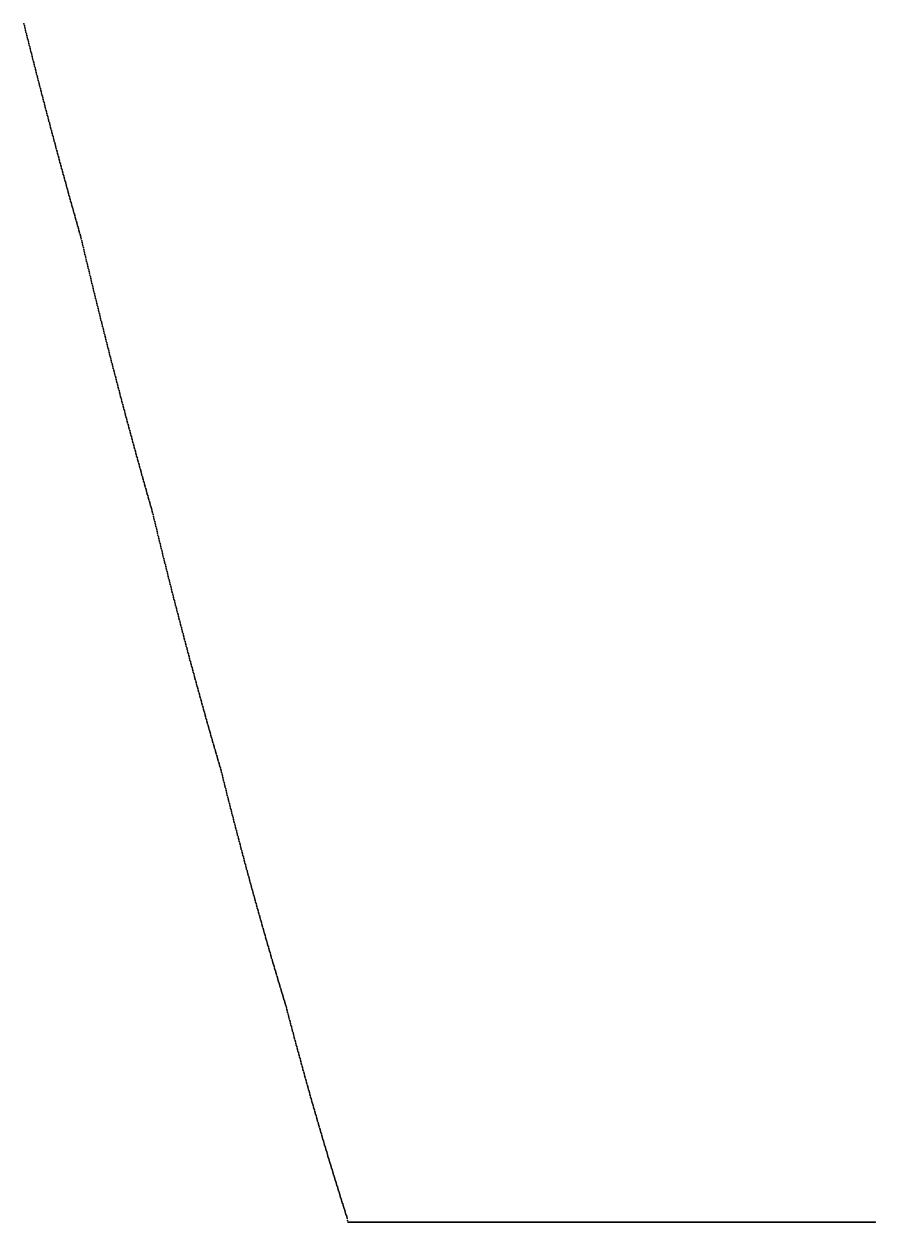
# Model space of a CAD drawing. Header units: metres. Extents: x 0 to 360, y 49 to 117.
# Drawn here: x 290.8 to 315, y 49.08 to 83.14 of the extents above; entities that cross this region are included whole.
import ezdxf

# ---------------------------------------------------------------- set-up
doc = ezdxf.new("R2010")
doc.units = ezdxf.units.M

msp = doc.modelspace()

# ---------------------------------------------------------------- linework, layer by layer
for p in [(290.795, 83.142), (290.807, 83.096), (290.818, 83.049), (290.83, 83.002), (290.842, 82.956), (290.853, 82.909), (290.865, 82.862), (290.877, 82.816), (290.888, 82.77), (290.9, 82.723), (290.912, 82.677), (290.923, 82.631), (290.935, 82.584), (290.947, 82.538), (290.958, 82.492), (290.97, 82.446), (290.981, 82.4), (290.993, 82.354), (291.005, 82.308), (291.016, 82.262), (291.028, 82.216), (291.04, 82.17), (291.051, 82.125), (291.063, 82.079), (291.075, 82.033), (291.086, 81.988), (291.098, 81.942), (291.11, 81.897), (291.121, 81.851), (291.133, 81.806), (291.144, 81.76), (291.156, 81.715), (291.168, 81.67), (291.179, 81.625), (291.191, 81.579), (291.203, 81.534), (291.214, 81.489), (291.226, 81.444), (291.238, 81.399), (291.249, 81.354), (291.261, 81.309), (291.273, 81.264), (291.284, 81.219), (291.296, 81.175), (291.308, 81.13), (291.319, 81.085), (291.331, 81.041), (291.342, 80.996), (291.354, 80.951), (291.366, 80.907), (291.377, 80.862), (291.389, 80.818), (291.401, 80.774), (291.412, 80.729), (291.424, 80.685), (291.436, 80.641), (291.447, 80.597), (291.459, 80.552), (291.471, 80.508), (291.482, 80.464), (291.494, 80.42), (291.506, 80.376), (291.517, 80.332), (291.529, 80.289), (291.54, 80.245), (291.552, 80.201), (291.564, 80.157), (291.575, 80.113), (291.587, 80.07), (291.599, 80.026), (291.61, 79.983), (291.622, 79.939), (291.634, 79.896), (291.645, 79.852), (291.657, 79.809), (291.669, 79.765), (291.68, 79.722), (291.692, 79.679), (291.704, 79.636), (291.715, 79.592), (291.727, 79.549), (291.739, 79.506), (291.75, 79.463), (291.762, 79.42), (291.773, 79.377), (291.785, 79.334), (291.797, 79.291), (291.808, 79.249), (291.82, 79.206), (291.832, 79.163), (291.843, 79.12), (291.855, 79.078), (291.867, 79.035), (291.878, 78.992), (291.89, 78.95), (291.902, 78.907), (291.913, 78.865), (291.925, 78.823), (291.937, 78.78), (291.948, 78.738), (291.96, 78.696), (291.972, 78.653), (291.983, 78.611), (291.995, 78.569), (292.007, 78.527), (292.018, 78.485), (292.03, 78.443), (292.041, 78.401), (292.053, 78.359), (292.065, 78.317), (292.076, 78.275), (292.088, 78.233), (292.1, 78.191), (292.111, 78.15), (292.123, 78.108), (292.135, 78.066), (292.146, 78.025), (292.158, 77.983), (292.17, 77.942), (292.181, 77.9), (292.193, 77.859), (292.205, 77.817), (292.216, 77.776), (292.228, 77.735), (292.24, 77.693), (292.251, 77.652), (292.263, 77.611), (292.275, 77.57), (292.286, 77.529), (292.298, 77.487), (292.31, 77.446), (292.321, 77.405), (292.333, 77.364), (292.344, 77.323), (292.356, 77.283), (292.368, 77.242), (292.379, 77.201), (292.391, 77.16), (292.403, 77.121), (292.414, 77.077), (292.426, 77.028), (292.438, 76.978), (292.449, 76.929), (292.461, 76.88), (292.473, 76.831), (292.484, 76.782), (292.496, 76.733), (292.508, 76.684), (292.519, 76.635), (292.531, 76.586), (292.543, 76.537), (292.554, 76.488), (292.566, 76.44), (292.578, 76.391), (292.589, 76.342), (292.601, 76.294), (292.613, 76.245), (292.624, 76.197), (292.636, 76.148), (292.648, 76.1), (292.659, 76.052), (292.671, 76.004), (292.683, 75.956), (292.694, 75.908), (292.706, 75.859), (292.717, 75.812), (292.729, 75.764), (292.741, 75.716), (292.752, 75.668), (292.764, 75.62), (292.776, 75.572), (292.787, 75.525), (292.799, 75.477), (292.811, 75.43), (292.822, 75.382), (292.834, 75.335), (292.846, 75.287), (292.857, 75.24), (292.869, 75.193), (292.881, 75.146), (292.892, 75.099), (292.904, 75.052), (292.916, 75.004), (292.927, 74.958), (292.939, 74.911), (292.951, 74.864), (292.962, 74.817), (292.974, 74.77), (292.986, 74.723), (292.997, 74.677), (293.009, 74.63), (293.021, 74.584), (293.032, 74.537), (293.044, 74.491), (293.056, 74.444), (293.067, 74.398), (293.079, 74.352), (293.091, 74.305), (293.102, 74.259), (293.114, 74.213), (293.126, 74.167), (293.137, 74.121), (293.149, 74.075), (293.161, 74.029), (293.172, 73.983), (293.184, 73.938), (293.196, 73.892), (293.207, 73.846), (293.219, 73.8), (293.231, 73.755), (293.242, 73.709), (293.254, 73.664), (293.265, 73.618), (293.277, 73.573), (293.289, 73.528), (293.3, 73.482), (293.312, 73.437), (293.324, 73.392), (293.335, 73.347), (293.347, 73.302), (293.359, 73.257), (293.37, 73.212), (293.382, 73.167), (293.394, 73.122), (293.405, 73.077), (293.417, 73.032), (293.429, 72.988), (293.44, 72.943), (293.452, 72.898), (293.464, 72.854), (293.475, 72.809), (293.487, 72.765), (293.499, 72.72), (293.51, 72.676), (293.522, 72.632), (293.534, 72.587), (293.545, 72.543), (293.557, 72.499), (293.569, 72.455), (293.58, 72.411), (293.592, 72.367), (293.604, 72.323), (293.615, 72.279), (293.627, 72.235), (293.639, 72.191), (293.65, 72.147), (293.662, 72.104), (293.674, 72.06), (293.685, 72.016), (293.697, 71.973), (293.709, 71.929), (293.72, 71.886), (293.732, 71.842), (293.744, 71.799), (293.755, 71.756), (293.767, 71.712), (293.779, 71.669), (293.79, 71.626), (293.802, 71.583), (293.814, 71.54), (293.825, 71.497), (293.837, 71.454), (293.849, 71.411), (293.86, 71.368), (293.872, 71.325), (293.884, 71.282), (293.895, 71.239), (293.907, 71.197), (293.919, 71.154), (293.93, 71.111), (293.942, 71.069), (293.954, 71.026), (293.965, 70.984), (293.977, 70.942), (293.989, 70.899), (294, 70.857), (294.012, 70.815), (294.024, 70.772), (294.035, 70.73), (294.047, 70.688), (294.059, 70.646), (294.07, 70.604), (294.082, 70.562), (294.094, 70.52), (294.105, 70.478), (294.117, 70.436), (294.129, 70.394), (294.14, 70.352), (294.152, 70.311), (294.164, 70.269), (294.175, 70.227), (294.187, 70.186), (294.199, 70.144), (294.21, 70.103), (294.222, 70.061), (294.234, 70.02), (294.245, 69.979), (294.257, 69.937), (294.269, 69.896), (294.28, 69.855), (294.292, 69.814), (294.304, 69.772), (294.315, 69.731), (294.327, 69.69), (294.339, 69.649), (294.35, 69.608), (294.362, 69.567), (294.374, 69.526), (294.385, 69.486), (294.397, 69.445), (294.409, 69.404), (294.42, 69.363), (294.432, 69.323), (294.444, 69.284), (294.455, 69.238), (294.467, 69.19), (294.479, 69.141), (294.49, 69.093), (294.502, 69.044), (294.514, 68.996), (294.525, 68.947), (294.537, 68.899), (294.549, 68.851), (294.56, 68.803), (294.572, 68.755), (294.584, 68.707), (294.595, 68.659), (294.607, 68.611), (294.619, 68.563), (294.63, 68.515), (294.642, 68.468), (294.654, 68.42), (294.665, 68.373), (294.677, 68.325), (294.689, 68.278), (294.7, 68.23), (294.712, 68.183), (294.724, 68.136), (294.735, 68.088), (294.747, 68.041), (294.759, 67.994), (294.77, 67.947), (294.782, 67.9), (294.794, 67.853), (294.805, 67.806), (294.817, 67.76), (294.829, 67.713), (294.84, 67.666), (294.852, 67.62), (294.864, 67.573), (294.875, 67.527), (294.887, 67.48), (294.899, 67.434), (294.91, 67.387), (294.922, 67.341), (294.934, 67.295), (294.945, 67.249), (294.957, 67.203), (294.969, 67.157), (294.98, 67.111), (294.992, 67.065), (295.004, 67.019), (295.015, 66.973), (295.027, 66.928), (295.039, 66.882), (295.05, 66.836), (295.062, 66.791), (295.074, 66.745), (295.085, 66.7), (295.097, 66.654), (295.109, 66.609), (295.12, 66.564), (295.132, 66.518), (295.144, 66.473), (295.155, 66.428), (295.167, 66.383), (295.179, 66.338), (295.19, 66.293), (295.202, 66.248), (295.214, 66.204), (295.225, 66.159), (295.237, 66.114), (295.249, 66.069), (295.26, 66.025), (295.272, 65.98), (295.284, 65.936), (295.295, 65.891), (295.307, 65.847), (295.319, 65.803), (295.33, 65.758), (295.342, 65.714), (295.354, 65.67), (295.365, 65.626), (295.377, 65.582), (295.389, 65.538), (295.4, 65.494), (295.412, 65.45), (295.424, 65.406), (295.435, 65.362), (295.447, 65.319), (295.459, 65.275), (295.471, 65.231), (295.482, 65.188), (295.494, 65.144), (295.506, 65.101), (295.517, 65.057), (295.529, 65.014), (295.541, 64.971), (295.552, 64.927), (295.564, 64.884), (295.576, 64.841), (295.587, 64.798), (295.599, 64.755), (295.611, 64.712), (295.622, 64.669), (295.634, 64.626), (295.646, 64.583), (295.657, 64.541), (295.669, 64.498), (295.681, 64.455), (295.692, 64.413), (295.704, 64.37), (295.716, 64.327), (295.727, 64.285), (295.739, 64.243), (295.751, 64.2), (295.762, 64.158), (295.774, 64.116), (295.786, 64.073), (295.797, 64.031), (295.809, 63.989), (295.821, 63.947), (295.832, 63.905), (295.844, 63.863), (295.856, 63.821), (295.867, 63.779), (295.879, 63.738), (295.891, 63.696), (295.902, 63.654), (295.914, 63.613), (295.926, 63.571), (295.937, 63.529), (295.949, 63.488), (295.961, 63.446), (295.972, 63.405), (295.984, 63.364), (295.996, 63.322), (296.007, 63.281), (296.019, 63.24), (296.031, 63.199), (296.042, 63.158), (296.054, 63.117), (296.066, 63.076), (296.077, 63.035), (296.089, 62.994), (296.101, 62.953), (296.112, 62.912), (296.124, 62.871), (296.136, 62.831), (296.147, 62.79), (296.159, 62.75), (296.171, 62.709), (296.182, 62.668), (296.194, 62.628), (296.206, 62.588), (296.218, 62.547), (296.229, 62.507), (296.241, 62.467), (296.253, 62.426), (296.264, 62.386), (296.276, 62.346), (296.288, 62.306), (296.299, 62.266), (296.311, 62.226), (296.323, 62.186), (296.334, 62.146), (296.346, 62.106), (296.358, 62.067), (296.369, 62.027), (296.381, 61.987), (296.393, 61.948), (296.404, 61.904), (296.416, 61.857), (296.428, 61.81), (296.439, 61.763), (296.451, 61.716), (296.463, 61.669), (296.474, 61.623), (296.486, 61.576), (296.498, 61.53), (296.509, 61.483), (296.521, 61.437), (296.533, 61.39), (296.544, 61.344), (296.556, 61.298), (296.568, 61.252), (296.579, 61.206), (296.591, 61.16), (296.603, 61.114), (296.614, 61.068), (296.626, 61.022), (296.638, 60.976), (296.649, 60.93), (296.661, 60.885), (296.673, 60.839), (296.684, 60.794), (296.696, 60.748), (296.708, 60.703), (296.719, 60.657), (296.731, 60.612), (296.743, 60.567), (296.754, 60.522), (296.766, 60.477), (296.778, 60.432), (296.789, 60.387), (296.801, 60.342), (296.813, 60.297), (296.824, 60.252), (296.836, 60.207), (296.848, 60.163), (296.86, 60.118), (296.871, 60.074), (296.883, 60.029), (296.895, 59.985), (296.906, 59.94), (296.918, 59.896), (296.93, 59.852), (296.941, 59.808), (296.953, 59.763), (296.965, 59.719), (296.976, 59.675), (296.988, 59.631), (297, 59.588), (297.011, 59.544), (297.023, 59.5), (297.035, 59.456), (297.046, 59.413), (297.058, 59.369), (297.07, 59.325), (297.081, 59.282), (297.093, 59.239), (297.105, 59.195), (297.116, 59.152), (297.128, 59.109), (297.14, 59.065), (297.151, 59.022), (297.163, 58.979), (297.175, 58.936), (297.186, 58.893), (297.198, 58.85), (297.21, 58.808), (297.221, 58.765), (297.233, 58.722), (297.245, 58.679), (297.256, 58.637), (297.268, 58.594), (297.28, 58.552), (297.291, 58.509), (297.303, 58.467), (297.315, 58.424), (297.326, 58.382), (297.338, 58.34), (297.35, 58.298), (297.361, 58.256), (297.373, 58.214), (297.385, 58.172), (297.397, 58.13), (297.408, 58.088), (297.42, 58.046), (297.432, 58.004), (297.443, 57.963), (297.455, 57.921), (297.467, 57.879), (297.478, 57.838), (297.49, 57.796), (297.502, 57.755), (297.513, 57.713), (297.525, 57.672), (297.537, 57.631), (297.548, 57.589), (297.56, 57.548), (297.572, 57.507), (297.583, 57.466), (297.595, 57.425), (297.607, 57.384), (297.618, 57.343), (297.63, 57.302), (297.642, 57.262), (297.653, 57.221), (297.665, 57.18), (297.677, 57.139), (297.688, 57.099), (297.7, 57.058), (297.712, 57.018), (297.723, 56.977), (297.735, 56.937), (297.747, 56.897), (297.758, 56.856), (297.77, 56.816), (297.782, 56.776), (297.793, 56.736), (297.805, 56.696), (297.817, 56.656), (297.828, 56.616), (297.84, 56.576), (297.852, 56.536), (297.863, 56.496), (297.875, 56.457), (297.887, 56.417), (297.899, 56.377), (297.91, 56.338), (297.922, 56.298), (297.934, 56.259), (297.945, 56.219), (297.957, 56.18), (297.969, 56.14), (297.98, 56.101), (297.992, 56.062), (298.004, 56.023), (298.015, 55.984), (298.027, 55.944), (298.039, 55.905), (298.05, 55.866), (298.062, 55.827), (298.074, 55.789), (298.085, 55.75), (298.097, 55.711), (298.109, 55.672), (298.12, 55.633), (298.132, 55.595), (298.144, 55.556), (298.155, 55.518), (298.167, 55.479), (298.179, 55.441), (298.19, 55.402), (298.202, 55.364), (298.214, 55.326), (298.225, 55.287), (298.237, 55.249), (298.249, 55.21), (298.26, 55.166), (298.272, 55.122), (298.284, 55.077), (298.295, 55.032), (298.307, 54.988), (298.319, 54.943), (298.33, 54.899), (298.342, 54.854), (298.354, 54.81), (298.365, 54.766), (298.377, 54.721), (298.389, 54.677), (298.401, 54.633), (298.412, 54.589), (298.424, 54.545), (298.436, 54.501), (298.447, 54.457), (298.459, 54.414), (298.471, 54.37), (298.482, 54.326), (298.494, 54.283), (298.506, 54.239), (298.517, 54.196), (298.529, 54.152), (298.541, 54.109), (298.552, 54.066), (298.564, 54.023), (298.576, 53.979), (298.587, 53.936), (298.599, 53.893), (298.611, 53.85), (298.622, 53.808), (298.634, 53.765), (298.646, 53.722), (298.657, 53.679), (298.669, 53.637), (298.681, 53.594), (298.692, 53.552), (298.704, 53.509), (298.716, 53.467), (298.727, 53.424), (298.739, 53.382), (298.751, 53.34), (298.762, 53.298), (298.774, 53.256), (298.786, 53.214), (298.797, 53.172), (298.809, 53.13), (298.821, 53.088), (298.832, 53.046), (298.844, 53.004), (298.856, 52.963), (298.868, 52.921), (298.879, 52.88), (298.891, 52.838), (298.903, 52.797), (298.914, 52.755), (298.926, 52.714), (298.938, 52.673), (298.949, 52.631), (298.961, 52.59), (298.973, 52.549), (298.984, 52.508), (298.996, 52.467), (299.008, 52.426), (299.019, 52.385), (299.031, 52.345), (299.043, 52.304), (299.054, 52.263), (299.066, 52.223), (299.078, 52.182), (299.089, 52.142), (299.101, 52.101), (299.113, 52.061), (299.124, 52.02), (299.136, 51.98), (299.148, 51.94), (299.159, 51.9), (299.171, 51.86), (299.183, 51.82), (299.194, 51.78), (299.206, 51.74), (299.218, 51.7), (299.229, 51.66), (299.241, 51.62), (299.253, 51.58), (299.264, 51.541), (299.276, 51.501), (299.288, 51.462), (299.299, 51.422), (299.311, 51.383), (299.323, 51.343), (299.335, 51.304), (299.346, 51.265), (299.358, 51.225), (299.37, 51.186), (299.381, 51.147), (299.393, 51.108), (299.405, 51.069), (299.416, 51.03), (299.428, 50.991), (299.44, 50.952), (299.451, 50.914), (299.463, 50.875), (299.475, 50.836), (299.486, 50.798), (299.498, 50.759), (299.51, 50.72), (299.521, 50.682), (299.533, 50.644), (299.545, 50.605), (299.556, 50.567), (299.568, 50.529), (299.58, 50.49), (299.591, 50.452), (299.603, 50.414), (299.615, 50.376), (299.626, 50.338), (299.638, 50.3), (299.65, 50.262), (299.661, 50.224), (299.673, 50.187), (299.685, 50.149), (299.696, 50.111), (299.708, 50.074), (299.72, 50.036), (299.731, 49.998), (299.743, 49.961), (299.755, 49.924), (299.766, 49.886), (299.778, 49.849), (299.79, 49.812), (299.802, 49.774), (299.813, 49.737), (299.825, 49.7), (299.837, 49.663), (299.848, 49.626), (299.86, 49.589), (299.872, 49.552), (299.883, 49.515), (299.895, 49.478), (299.907, 49.442), (299.918, 49.405), (299.93, 49.368), (299.942, 49.332), (299.953, 49.295), (299.965, 49.259), (299.977, 49.222), (299.988, 49.186), (300, 49.119), (300.012, 49.076), (300.023, 49.076), (300.035, 49.076), (300.047, 49.076), (300.058, 49.076), (300.07, 49.076), (300.082, 49.076), (300.093, 49.076), (300.105, 49.076), (300.117, 49.076), (300.128, 49.076), (300.14, 49.076), (300.152, 49.076), (300.163, 49.076), (300.175, 49.076), (300.187, 49.076), (300.198, 49.076), (300.21, 49.076), (300.222, 49.076), (300.233, 49.076), (300.245, 49.076), (300.257, 49.076), (300.268, 49.076), (300.28, 49.076), (300.292, 49.076), (300.303, 49.076), (300.315, 49.076), (300.327, 49.076), (300.338, 49.076), (300.35, 49.076), (300.362, 49.076), (300.374, 49.076), (300.385, 49.076), (300.397, 49.076), (300.409, 49.076), (300.42, 49.076), (300.432, 49.076), (300.444, 49.076), (300.455, 49.076), (300.467, 49.076), (300.479, 49.076), (300.49, 49.076), (300.502, 49.076), (300.514, 49.076), (300.525, 49.076), (300.537, 49.076), (300.549, 49.076), (300.56, 49.076), (300.572, 49.076), (300.584, 49.076), (300.595, 49.076), (300.607, 49.076), (300.619, 49.076), (300.63, 49.076), (300.642, 49.076), (300.654, 49.076), (300.665, 49.076), (300.677, 49.076), (300.689, 49.076), (300.7, 49.076), (300.712, 49.076), (300.724, 49.076), (300.735, 49.076), (300.747, 49.076), (300.759, 49.076), (300.77, 49.076), (300.782, 49.076), (300.794, 49.076), (300.805, 49.076), (300.817, 49.076), (300.829, 49.076), (300.84, 49.076), (300.852, 49.076), (300.864, 49.076), (300.875, 49.076), (300.887, 49.076), (300.899, 49.076), (300.91, 49.076), (300.922, 49.076), (300.934, 49.076), (300.946, 49.076), (300.957, 49.076), (300.969, 49.076), (300.981, 49.076), (300.992, 49.076), (301.004, 49.076), (301.016, 49.076), (301.027, 49.076), (301.039, 49.076), (301.051, 49.076), (301.062, 49.076), (301.074, 49.076), (301.086, 49.076), (301.097, 49.076), (301.109, 49.076), (301.121, 49.076), (301.132, 49.076), (301.144, 49.076), (301.156, 49.076), (301.167, 49.076), (301.179, 49.076), (301.191, 49.076), (301.202, 49.076), (301.214, 49.076), (301.226, 49.076), (301.237, 49.076), (301.249, 49.076), (301.261, 49.076), (301.272, 49.076), (301.284, 49.076), (301.296, 49.076), (301.307, 49.076), (301.319, 49.076), (301.331, 49.076), (301.342, 49.076), (301.354, 49.076), (301.366, 49.076), (301.377, 49.076), (301.389, 49.076), (301.401, 49.076), (301.412, 49.076), (301.424, 49.076), (301.436, 49.076), (301.447, 49.076), (301.459, 49.076), (301.471, 49.076), (301.482, 49.076), (301.494, 49.076), (301.506, 49.076), (301.517, 49.076), (301.529, 49.076), (301.541, 49.076), (301.553, 49.076), (301.564, 49.076), (301.576, 49.076), (301.588, 49.076), (301.599, 49.076), (301.611, 49.076), (301.623, 49.076), (301.634, 49.076), (301.646, 49.076), (301.658, 49.076), (301.669, 49.076), (301.681, 49.076), (301.693, 49.076), (301.704, 49.076), (301.716, 49.076), (301.728, 49.076), (301.739, 49.076), (301.751, 49.076), (301.763, 49.076), (301.774, 49.076), (301.786, 49.076), (301.798, 49.076), (301.809, 49.076), (301.821, 49.076), (301.833, 49.076), (301.844, 49.076), (301.856, 49.076), (301.868, 49.076), (301.879, 49.076), (301.891, 49.076), (301.903, 49.076), (301.914, 49.076), (301.926, 49.076), (301.938, 49.076), (301.949, 49.076), (301.961, 49.076), (301.973, 49.076), (301.984, 49.076), (301.996, 49.076), (302.008, 49.076), (302.019, 49.076), (302.031, 49.076), (302.043, 49.076), (302.054, 49.076), (302.066, 49.076), (302.078, 49.076), (302.089, 49.076), (302.101, 49.076), (302.113, 49.076), (302.124, 49.076), (302.136, 49.076), (302.148, 49.076), (302.16, 49.076), (302.171, 49.076), (302.183, 49.076), (302.195, 49.076), (302.206, 49.076), (302.218, 49.076), (302.23, 49.076), (302.241, 49.076), (302.253, 49.076), (302.265, 49.076), (302.276, 49.076), (302.288, 49.076), (302.3, 49.076), (302.311, 49.076), (302.323, 49.076), (302.335, 49.076), (302.346, 49.076), (302.358, 49.076), (302.37, 49.076), (302.381, 49.076), (302.393, 49.076), (302.405, 49.076), (302.416, 49.076), (302.428, 49.076), (302.44, 49.076), (302.451, 49.076), (302.463, 49.076), (302.475, 49.076), (302.486, 49.076), (302.498, 49.076), (302.51, 49.076), (302.521, 49.076), (302.533, 49.076), (302.545, 49.076), (302.556, 49.076), (302.568, 49.076), (302.58, 49.076), (302.591, 49.076), (302.603, 49.076), (302.615, 49.076), (302.626, 49.076), (302.638, 49.076), (302.65, 49.076), (302.661, 49.076), (302.673, 49.076), (302.685, 49.076), (302.696, 49.076), (302.708, 49.076), (302.72, 49.076), (302.731, 49.076), (302.743, 49.076), (302.755, 49.076), (302.767, 49.076), (302.778, 49.076), (302.79, 49.076), (302.802, 49.076), (302.813, 49.076), (302.825, 49.076), (302.837, 49.076), (302.848, 49.076), (302.86, 49.076), (302.872, 49.076), (302.883, 49.076), (302.895, 49.076), (302.907, 49.076), (302.918, 49.076), (302.93, 49.076), (302.942, 49.076), (302.953, 49.076), (302.965, 49.076), (302.977, 49.076), (302.988, 49.076), (303, 49.076), (303.012, 49.076), (303.023, 49.076), (303.035, 49.076), (303.047, 49.076), (303.058, 49.076), (303.07, 49.076), (303.082, 49.076), (303.093, 49.076), (303.105, 49.076), (303.117, 49.076), (303.128, 49.076), (303.14, 49.076), (303.152, 49.076), (303.163, 49.076), (303.175, 49.076), (303.187, 49.076), (303.198, 49.076), (303.21, 49.076), (303.222, 49.076), (303.233, 49.076), (303.245, 49.076), (303.257, 49.076), (303.268, 49.076), (303.28, 49.076), (303.292, 49.076), (303.303, 49.076), (303.315, 49.076), (303.327, 49.076), (303.338, 49.076), (303.35, 49.076), (303.362, 49.076), (303.374, 49.076), (303.385, 49.076), (303.397, 49.076), (303.409, 49.076), (303.42, 49.076), (303.432, 49.076), (303.444, 49.076), (303.455, 49.076), (303.467, 49.076), (303.479, 49.076), (303.49, 49.076), (303.502, 49.076), (303.514, 49.076), (303.525, 49.076), (303.537, 49.076), (303.549, 49.076), (303.56, 49.076), (303.572, 49.076), (303.584, 49.076), (303.595, 49.076), (303.607, 49.076), (303.619, 49.076), (303.63, 49.076), (303.642, 49.076), (303.654, 49.076), (303.665, 49.076), (303.677, 49.076), (303.689, 49.076), (303.7, 49.076), (303.712, 49.076), (303.724, 49.076), (303.735, 49.076), (303.747, 49.076), (303.759, 49.076), (303.77, 49.076), (303.782, 49.076), (303.794, 49.076), (303.805, 49.076), (303.817, 49.076), (303.829, 49.076), (303.84, 49.076), (303.852, 49.076), (303.864, 49.076), (303.875, 49.076), (303.887, 49.076), (303.899, 49.076), (303.91, 49.076), (303.922, 49.076), (303.934, 49.076), (303.946, 49.076), (303.957, 49.076), (303.969, 49.076), (303.981, 49.076), (303.992, 49.076), (304.004, 49.076), (304.016, 49.076), (304.027, 49.076), (304.039, 49.076), (304.051, 49.076), (304.062, 49.076), (304.074, 49.076), (304.086, 49.076), (304.097, 49.076), (304.109, 49.076), (304.121, 49.076), (304.132, 49.076), (304.144, 49.076), (304.156, 49.076), (304.167, 49.076), (304.179, 49.076), (304.191, 49.076), (304.202, 49.076), (304.214, 49.076), (304.226, 49.076), (304.237, 49.076), (304.249, 49.076), (304.261, 49.076), (304.272, 49.076), (304.284, 49.076), (304.296, 49.076), (304.307, 49.076), (304.319, 49.076), (304.331, 49.076), (304.342, 49.076), (304.354, 49.076), (304.366, 49.076), (304.377, 49.076), (304.389, 49.076), (304.401, 49.076), (304.412, 49.076), (304.424, 49.076), (304.436, 49.076), (304.447, 49.076), (304.459, 49.076), (304.471, 49.076), (304.482, 49.076), (304.494, 49.076), (304.506, 49.076), (304.517, 49.076), (304.529, 49.076), (304.541, 49.076), (304.553, 49.076), (304.564, 49.076), (304.576, 49.076), (304.588, 49.076), (304.599, 49.076), (304.611, 49.076), (304.623, 49.076), (304.634, 49.076), (304.646, 49.076), (304.658, 49.076), (304.669, 49.076), (304.681, 49.076), (304.693, 49.076), (304.704, 49.076), (304.716, 49.076), (304.728, 49.076), (304.739, 49.076), (304.751, 49.076), (304.763, 49.076), (304.774, 49.076), (304.786, 49.076), (304.798, 49.076), (304.809, 49.076), (304.821, 49.076), (304.833, 49.076), (304.844, 49.076), (304.856, 49.076), (304.868, 49.076), (304.879, 49.076), (304.891, 49.076), (304.903, 49.076), (304.914, 49.076), (304.926, 49.076), (304.938, 49.076), (304.949, 49.076), (304.961, 49.076), (304.973, 49.076), (304.984, 49.076), (304.996, 49.076), (305.008, 49.076), (305.019, 49.076), (305.031, 49.076), (305.043, 49.076), (305.054, 49.076), (305.066, 49.076), (305.078, 49.076), (305.089, 49.076), (305.101, 49.076), (305.113, 49.076), (305.124, 49.076), (305.136, 49.076), (305.148, 49.076), (305.16, 49.076), (305.171, 49.076), (305.183, 49.076), (305.195, 49.076), (305.206, 49.076), (305.218, 49.076), (305.23, 49.076), (305.241, 49.076), (305.253, 49.076), (305.265, 49.076), (305.276, 49.076), (305.288, 49.076), (305.3, 49.076), (305.311, 49.076), (305.323, 49.076), (305.335, 49.076), (305.346, 49.076), (305.358, 49.076), (305.37, 49.076), (305.381, 49.076), (305.393, 49.076), (305.405, 49.076), (305.416, 49.076), (305.428, 49.076), (305.44, 49.076), (305.451, 49.076), (305.463, 49.076), (305.475, 49.076), (305.486, 49.076), (305.498, 49.076), (305.51, 49.076), (305.521, 49.076), (305.533, 49.076), (305.545, 49.076), (305.556, 49.076), (305.568, 49.076), (305.58, 49.076), (305.591, 49.076), (305.603, 49.076), (305.615, 49.076), (305.626, 49.076), (305.638, 49.076), (305.65, 49.076), (305.661, 49.076), (305.673, 49.076), (305.685, 49.076), (305.696, 49.076), (305.708, 49.076), (305.72, 49.076), (305.731, 49.076), (305.743, 49.076), (305.755, 49.076), (305.767, 49.076), (305.778, 49.076), (305.79, 49.076), (305.802, 49.076), (305.813, 49.076), (305.825, 49.076), (305.837, 49.076), (305.848, 49.076), (305.86, 49.076), (305.872, 49.076), (305.883, 49.076), (305.895, 49.076), (305.907, 49.076), (305.918, 49.076), (305.93, 49.076), (305.942, 49.076), (305.953, 49.076), (305.965, 49.076), (305.977, 49.076), (305.988, 49.076), (306, 49.076), (306.012, 49.076), (306.023, 49.076), (306.035, 49.076), (306.047, 49.076), (306.058, 49.076), (306.07, 49.076), (306.082, 49.076), (306.093, 49.076), (306.105, 49.076), (306.117, 49.076), (306.128, 49.076), (306.14, 49.076), (306.152, 49.076), (306.163, 49.076), (306.175, 49.076), (306.187, 49.076), (306.198, 49.076), (306.21, 49.076), (306.222, 49.076), (306.233, 49.076), (306.245, 49.076), (306.257, 49.076), (306.268, 49.076), (306.28, 49.076), (306.292, 49.076), (306.303, 49.076), (306.315, 49.076), (306.327, 49.076), (306.338, 49.076), (306.35, 49.076), (306.362, 49.076), (306.374, 49.076), (306.385, 49.076), (306.397, 49.076), (306.409, 49.076), (306.42, 49.076), (306.432, 49.076), (306.444, 49.076), (306.455, 49.076), (306.467, 49.076), (306.479, 49.076), (306.49, 49.076), (306.502, 49.076), (306.514, 49.076), (306.525, 49.076), (306.537, 49.076), (306.549, 49.076), (306.56, 49.076), (306.572, 49.076), (306.584, 49.076), (306.595, 49.076), (306.607, 49.076), (306.619, 49.076), (306.63, 49.076), (306.642, 49.076), (306.654, 49.076), (306.665, 49.076), (306.677, 49.076), (306.689, 49.076), (306.7, 49.076), (306.712, 49.076), (306.724, 49.076), (306.735, 49.076), (306.747, 49.076), (306.759, 49.076), (306.77, 49.076), (306.782, 49.076), (306.794, 49.076), (306.805, 49.076), (306.817, 49.076), (306.829, 49.076), (306.84, 49.076), (306.852, 49.076), (306.864, 49.076), (306.875, 49.076), (306.887, 49.076), (306.899, 49.076), (306.91, 49.076), (306.922, 49.076), (306.934, 49.076), (306.946, 49.076), (306.957, 49.076), (306.969, 49.076), (306.981, 49.076), (306.992, 49.076), (307.004, 49.076), (307.016, 49.076), (307.027, 49.076), (307.039, 49.076), (307.051, 49.076), (307.062, 49.076), (307.074, 49.076), (307.086, 49.076), (307.097, 49.076), (307.109, 49.076), (307.121, 49.076), (307.132, 49.076), (307.144, 49.076), (307.156, 49.076), (307.167, 49.076), (307.179, 49.076), (307.191, 49.076), (307.202, 49.076), (307.214, 49.076), (307.226, 49.076), (307.237, 49.076), (307.249, 49.076), (307.261, 49.076), (307.272, 49.076), (307.284, 49.076), (307.296, 49.076), (307.307, 49.076), (307.319, 49.076), (307.331, 49.076), (307.342, 49.076), (307.354, 49.076), (307.366, 49.076), (307.377, 49.076), (307.389, 49.076), (307.401, 49.076), (307.412, 49.076), (307.424, 49.076), (307.436, 49.076), (307.447, 49.076), (307.459, 49.076), (307.471, 49.076), (307.482, 49.076), (307.494, 49.076), (307.506, 49.076), (307.517, 49.076), (307.529, 49.076), (307.541, 49.076), (307.553, 49.076), (307.564, 49.076), (307.576, 49.076), (307.588, 49.076), (307.599, 49.076), (307.611, 49.076), (307.623, 49.076), (307.634, 49.076), (307.646, 49.076), (307.658, 49.076), (307.669, 49.076), (307.681, 49.076), (307.693, 49.076), (307.704, 49.076), (307.716, 49.076), (307.728, 49.076), (307.739, 49.076), (307.751, 49.076), (307.763, 49.076), (307.774, 49.076), (307.786, 49.076), (307.798, 49.076), (307.809, 49.076), (307.821, 49.076), (307.833, 49.076), (307.844, 49.076), (307.856, 49.076), (307.868, 49.076), (307.879, 49.076), (307.891, 49.076), (307.903, 49.076), (307.914, 49.076), (307.926, 49.076), (307.938, 49.076), (307.949, 49.076), (307.961, 49.076), (307.973, 49.076), (307.984, 49.076), (307.996, 49.076), (308.008, 49.076), (308.019, 49.076), (308.031, 49.076), (308.043, 49.076), (308.054, 49.076), (308.066, 49.076), (308.078, 49.076), (308.089, 49.076), (308.101, 49.076), (308.113, 49.076), (308.124, 49.076), (308.136, 49.076), (308.148, 49.076), (308.16, 49.076), (308.171, 49.076), (308.183, 49.076), (308.195, 49.076), (308.206, 49.076), (308.218, 49.076), (308.23, 49.076), (308.241, 49.076), (308.253, 49.076), (308.265, 49.076), (308.276, 49.076), (308.288, 49.076), (308.3, 49.076), (308.311, 49.076), (308.323, 49.076), (308.335, 49.076), (308.346, 49.076), (308.358, 49.076), (308.37, 49.076), (308.381, 49.076), (308.393, 49.076), (308.405, 49.076), (308.416, 49.076), (308.428, 49.076), (308.44, 49.076), (308.451, 49.076), (308.463, 49.076), (308.475, 49.076), (308.486, 49.076), (308.498, 49.076), (308.51, 49.076), (308.521, 49.076), (308.533, 49.076), (308.545, 49.076), (308.556, 49.076), (308.568, 49.076), (308.58, 49.076), (308.591, 49.076), (308.603, 49.076), (308.615, 49.076), (308.626, 49.076), (308.638, 49.076), (308.65, 49.076), (308.661, 49.076), (308.673, 49.076), (308.685, 49.076), (308.696, 49.076), (308.708, 49.076), (308.72, 49.076), (308.731, 49.076), (308.743, 49.076), (308.755, 49.076), (308.767, 49.076), (308.778, 49.076), (308.79, 49.076), (308.802, 49.076), (308.813, 49.076), (308.825, 49.076), (308.837, 49.076), (308.848, 49.076), (308.86, 49.076), (308.872, 49.076), (308.883, 49.076), (308.895, 49.076), (308.907, 49.076), (308.918, 49.076), (308.93, 49.076), (308.942, 49.076), (308.953, 49.076), (308.965, 49.076), (308.977, 49.076), (308.988, 49.076), (309, 49.076), (309.012, 49.076), (309.023, 49.076), (309.035, 49.076), (309.047, 49.076), (309.058, 49.076), (309.07, 49.076), (309.082, 49.076), (309.093, 49.076), (309.105, 49.076), (309.117, 49.076), (309.128, 49.076), (309.14, 49.076), (309.152, 49.076), (309.163, 49.076), (309.175, 49.076), (309.187, 49.076), (309.198, 49.076), (309.21, 49.076), (309.222, 49.076), (309.233, 49.076), (309.245, 49.076), (309.257, 49.076), (309.268, 49.076), (309.28, 49.076), (309.292, 49.076), (309.303, 49.076), (309.315, 49.076), (309.327, 49.076), (309.338, 49.076), (309.35, 49.076), (309.362, 49.076), (309.374, 49.076), (309.385, 49.076), (309.397, 49.076), (309.409, 49.076), (309.42, 49.076), (309.432, 49.076), (309.444, 49.076), (309.455, 49.076), (309.467, 49.076), (309.479, 49.076), (309.49, 49.076), (309.502, 49.076), (309.514, 49.076), (309.525, 49.076), (309.537, 49.076), (309.549, 49.076), (309.56, 49.076), (309.572, 49.076), (309.584, 49.076), (309.595, 49.076), (309.607, 49.076), (309.619, 49.076), (309.63, 49.076), (309.642, 49.076), (309.654, 49.076), (309.665, 49.076), (309.677, 49.076), (309.689, 49.076), (309.7, 49.076), (309.712, 49.076), (309.724, 49.076), (309.735, 49.076), (309.747, 49.076), (309.759, 49.076), (309.77, 49.076), (309.782, 49.076), (309.794, 49.076), (309.805, 49.076), (309.817, 49.076), (309.829, 49.076), (309.84, 49.076), (309.852, 49.076), (309.864, 49.076), (309.875, 49.076), (309.887, 49.076), (309.899, 49.076), (309.91, 49.076), (309.922, 49.076), (309.934, 49.076), (309.946, 49.076), (309.957, 49.076), (309.969, 49.076), (309.981, 49.076), (309.992, 49.076), (310.004, 49.076), (310.016, 49.076), (310.027, 49.076), (310.039, 49.076), (310.051, 49.076), (310.062, 49.076), (310.074, 49.076), (310.086, 49.076), (310.097, 49.076), (310.109, 49.076), (310.121, 49.076), (310.132, 49.076), (310.144, 49.076), (310.156, 49.076), (310.167, 49.076), (310.179, 49.076), (310.191, 49.076), (310.202, 49.076), (310.214, 49.076), (310.226, 49.076), (310.237, 49.076), (310.249, 49.076), (310.261, 49.076), (310.272, 49.076), (310.284, 49.076), (310.296, 49.076), (310.307, 49.076), (310.319, 49.076), (310.331, 49.076), (310.342, 49.076), (310.354, 49.076), (310.366, 49.076), (310.377, 49.076), (310.389, 49.076), (310.401, 49.076), (310.412, 49.076), (310.424, 49.076), (310.436, 49.076), (310.447, 49.076), (310.459, 49.076), (310.471, 49.076), (310.482, 49.076), (310.494, 49.076), (310.506, 49.076), (310.517, 49.076), (310.529, 49.076), (310.541, 49.076), (310.553, 49.076), (310.564, 49.076), (310.576, 49.076), (310.588, 49.076), (310.599, 49.076), (310.611, 49.076), (310.623, 49.076), (310.634, 49.076), (310.646, 49.076), (310.658, 49.076), (310.669, 49.076), (310.681, 49.076), (310.693, 49.076), (310.704, 49.076), (310.716, 49.076), (310.728, 49.076), (310.739, 49.076), (310.751, 49.076), (310.763, 49.076), (310.774, 49.076), (310.786, 49.076), (310.798, 49.076), (310.809, 49.076), (310.821, 49.076), (310.833, 49.076), (310.844, 49.076), (310.856, 49.076), (310.868, 49.076), (310.879, 49.076), (310.891, 49.076), (310.903, 49.076), (310.914, 49.076), (310.926, 49.076), (310.938, 49.076), (310.949, 49.076), (310.961, 49.076), (310.973, 49.076), (310.984, 49.076), (310.996, 49.076), (311.008, 49.076), (311.019, 49.076), (311.031, 49.076), (311.043, 49.076), (311.054, 49.076), (311.066, 49.076), (311.078, 49.076), (311.089, 49.076), (311.101, 49.076), (311.113, 49.076), (311.124, 49.076), (311.136, 49.076), (311.148, 49.076), (311.16, 49.076), (311.171, 49.076), (311.183, 49.076), (311.195, 49.076), (311.206, 49.076), (311.218, 49.076), (311.23, 49.076), (311.241, 49.076), (311.253, 49.076), (311.265, 49.076), (311.276, 49.076), (311.288, 49.076), (311.3, 49.076), (311.311, 49.076), (311.323, 49.076), (311.335, 49.076), (311.346, 49.076), (311.358, 49.076), (311.37, 49.076), (311.381, 49.076), (311.393, 49.076), (311.405, 49.076), (311.416, 49.076), (311.428, 49.076), (311.44, 49.076), (311.451, 49.076), (311.463, 49.076), (311.475, 49.076), (311.486, 49.076), (311.498, 49.076), (311.51, 49.076), (311.521, 49.076), (311.533, 49.076), (311.545, 49.076), (311.556, 49.076), (311.568, 49.076), (311.58, 49.076), (311.591, 49.076), (311.603, 49.076), (311.615, 49.076), (311.626, 49.076), (311.638, 49.076), (311.65, 49.076), (311.661, 49.076), (311.673, 49.076), (311.685, 49.076), (311.696, 49.076), (311.708, 49.076), (311.72, 49.076), (311.731, 49.076), (311.743, 49.076), (311.755, 49.076), (311.767, 49.076), (311.778, 49.076), (311.79, 49.076), (311.802, 49.076), (311.813, 49.076), (311.825, 49.076), (311.837, 49.076), (311.848, 49.076), (311.86, 49.076), (311.872, 49.076), (311.883, 49.076), (311.895, 49.076), (311.907, 49.076), (311.918, 49.076), (311.93, 49.076), (311.942, 49.076), (311.953, 49.076), (311.965, 49.076), (311.977, 49.076), (311.988, 49.076), (312, 49.076), (312.012, 49.076), (312.023, 49.076), (312.035, 49.076), (312.047, 49.076), (312.058, 49.076), (312.07, 49.076), (312.082, 49.076), (312.093, 49.076), (312.105, 49.076), (312.117, 49.076), (312.128, 49.076), (312.14, 49.076), (312.152, 49.076), (312.163, 49.076), (312.175, 49.076), (312.187, 49.076), (312.198, 49.076), (312.21, 49.076), (312.222, 49.076), (312.233, 49.076), (312.245, 49.076), (312.257, 49.076), (312.268, 49.076), (312.28, 49.076), (312.292, 49.076), (312.303, 49.076), (312.315, 49.076), (312.327, 49.076), (312.338, 49.076), (312.35, 49.076), (312.362, 49.076), (312.374, 49.076), (312.385, 49.076), (312.397, 49.076), (312.409, 49.076), (312.42, 49.076), (312.432, 49.076), (312.444, 49.076), (312.455, 49.076), (312.467, 49.076), (312.479, 49.076), (312.49, 49.076), (312.502, 49.076), (312.514, 49.076), (312.525, 49.076), (312.537, 49.076), (312.549, 49.076), (312.56, 49.076), (312.572, 49.076), (312.584, 49.076), (312.595, 49.076), (312.607, 49.076), (312.619, 49.076), (312.63, 49.076), (312.642, 49.076), (312.654, 49.076), (312.665, 49.076), (312.677, 49.076), (312.689, 49.076), (312.7, 49.076), (312.712, 49.076), (312.724, 49.076), (312.735, 49.076), (312.747, 49.076), (312.759, 49.076), (312.77, 49.076), (312.782, 49.076), (312.794, 49.076), (312.805, 49.076), (312.817, 49.076), (312.829, 49.076), (312.84, 49.076), (312.852, 49.076), (312.864, 49.076), (312.875, 49.076), (312.887, 49.076), (312.899, 49.076), (312.91, 49.076), (312.922, 49.076), (312.934, 49.076), (312.946, 49.076), (312.957, 49.076), (312.969, 49.076), (312.981, 49.076), (312.992, 49.076), (313.004, 49.076), (313.016, 49.076), (313.027, 49.076), (313.039, 49.076), (313.051, 49.076), (313.062, 49.076), (313.074, 49.076), (313.086, 49.076), (313.097, 49.076), (313.109, 49.076), (313.121, 49.076), (313.132, 49.076), (313.144, 49.076), (313.156, 49.076), (313.167, 49.076), (313.179, 49.076), (313.191, 49.076), (313.202, 49.076), (313.214, 49.076), (313.226, 49.076), (313.237, 49.076), (313.249, 49.076), (313.261, 49.076), (313.272, 49.076), (313.284, 49.076), (313.296, 49.076), (313.307, 49.076), (313.319, 49.076), (313.331, 49.076), (313.342, 49.076), (313.354, 49.076), (313.366, 49.076), (313.377, 49.076), (313.389, 49.076), (313.401, 49.076), (313.412, 49.076), (313.424, 49.076), (313.436, 49.076), (313.447, 49.076), (313.459, 49.076), (313.471, 49.076), (313.482, 49.076), (313.494, 49.076), (313.506, 49.076), (313.517, 49.076), (313.529, 49.076), (313.541, 49.076), (313.553, 49.076), (313.564, 49.076), (313.576, 49.076), (313.588, 49.076), (313.599, 49.076), (313.611, 49.076), (313.623, 49.076), (313.634, 49.076), (313.646, 49.076), (313.658, 49.076), (313.669, 49.076), (313.681, 49.076), (313.693, 49.076), (313.704, 49.076), (313.716, 49.076), (313.728, 49.076), (313.739, 49.076), (313.751, 49.076), (313.763, 49.076), (313.774, 49.076), (313.786, 49.076), (313.798, 49.076), (313.809, 49.076), (313.821, 49.076), (313.833, 49.076), (313.844, 49.076), (313.856, 49.076), (313.868, 49.076), (313.879, 49.076), (313.891, 49.076), (313.903, 49.076), (313.914, 49.076), (313.926, 49.076), (313.938, 49.076), (313.949, 49.076), (313.961, 49.076), (313.973, 49.076), (313.984, 49.076), (313.996, 49.076), (314.008, 49.076), (314.019, 49.076), (314.031, 49.076), (314.043, 49.076), (314.054, 49.076), (314.066, 49.076), (314.078, 49.076), (314.089, 49.076), (314.101, 49.076), (314.113, 49.076), (314.124, 49.076), (314.136, 49.076), (314.148, 49.076), (314.16, 49.076), (314.171, 49.076), (314.183, 49.076), (314.195, 49.076), (314.206, 49.076), (314.218, 49.076), (314.23, 49.076), (314.241, 49.076), (314.253, 49.076), (314.265, 49.076), (314.276, 49.076), (314.288, 49.076), (314.3, 49.076), (314.311, 49.076), (314.323, 49.076), (314.335, 49.076), (314.346, 49.076), (314.358, 49.076), (314.37, 49.076), (314.381, 49.076), (314.393, 49.076), (314.405, 49.076), (314.416, 49.076), (314.428, 49.076), (314.44, 49.076), (314.451, 49.076), (314.463, 49.076), (314.475, 49.076), (314.486, 49.076), (314.498, 49.076), (314.51, 49.076), (314.521, 49.076), (314.533, 49.076), (314.545, 49.076), (314.556, 49.076), (314.568, 49.076), (314.58, 49.076), (314.591, 49.076), (314.603, 49.076), (314.615, 49.076), (314.626, 49.076), (314.638, 49.076), (314.65, 49.076), (314.661, 49.076), (314.673, 49.076), (314.685, 49.076), (314.696, 49.076), (314.708, 49.076), (314.72, 49.076), (314.731, 49.076), (314.743, 49.076), (314.755, 49.076), (314.767, 49.076), (314.778, 49.076), (314.79, 49.076), (314.802, 49.076), (314.813, 49.076), (314.825, 49.076), (314.837, 49.076), (314.848, 49.076), (314.86, 49.076), (314.872, 49.076), (314.883, 49.076), (314.895, 49.076), (314.907, 49.076), (314.918, 49.076), (314.93, 49.076), (314.942, 49.076), (314.953, 49.076), (314.965, 49.076), (314.977, 49.076), (314.988, 49.076), (315, 49.076)]:
    msp.add_point(p)

doc.saveas('drawing.dxf')
